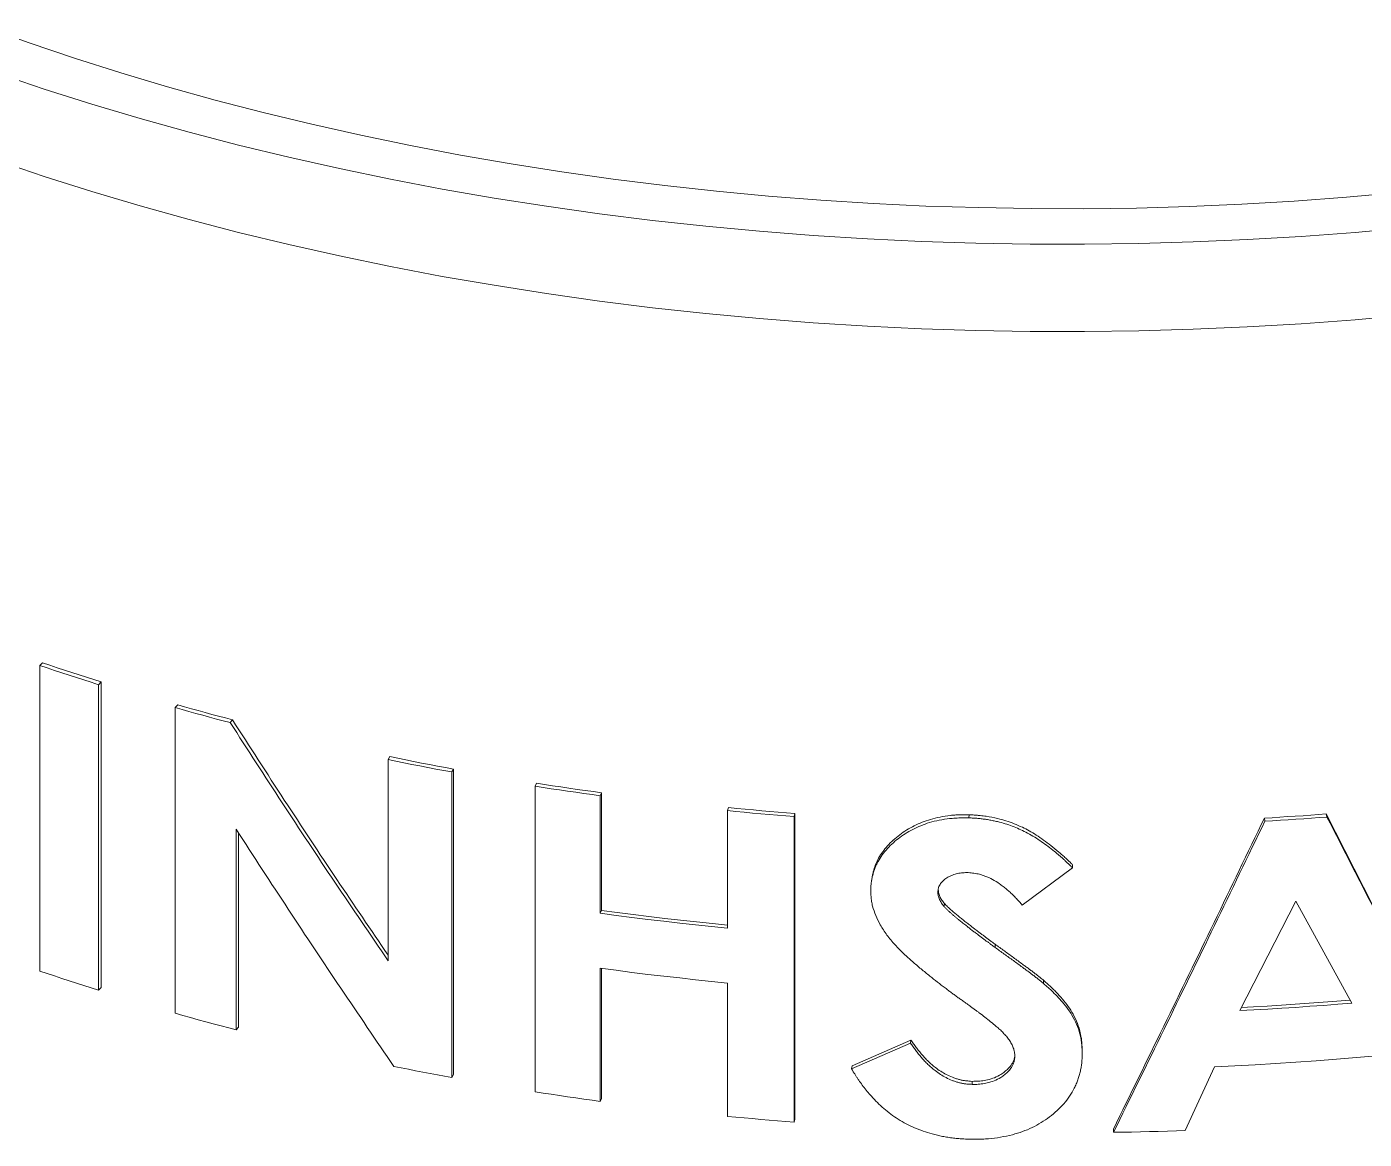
# Model space of a CAD drawing. Header units: millimetres. Extents: x 26816 to 90584, y 11074 to 56542.
# Drawn here: x 40935 to 41935, y 48028 to 48860 of the extents above; entities that cross this region are included whole.
import ezdxf

# ---------------------------------------------------------------- set-up
doc = ezdxf.new("R2010")
doc.units = ezdxf.units.MM
doc.layers.add('MAU_CAM', color=30, linetype='Continuous')
doc.layers.add('MAU_XANH_LUC', color=102, linetype='Continuous')

msp = doc.modelspace()

# ---------------------------------------------------------------- linework, layer by layer
at = {"layer": 'MAU_CAM', "linetype": 'Continuous', "lineweight": 0, "flags": 128}
for points in [[(40903.1, 48860), (40936.6, 48848), (40970.6, 48836.5), (41005.2, 48825.6), (41040.2, 48815.1), (41075.7, 48805.2), (41111.7, 48795.9), (41148, 48787.1), (41184.8, 48778.8), (41221.9, 48771.1), (41259.3, 48764), (41297.1, 48757.4), (41335.1, 48751.4), (41373.4, 48746), (41412, 48741.2), (41450.7, 48737), (41489.6, 48733.3), (41528.7, 48730.3), (41567.9, 48727.8), (41607.2, 48725.9), (41646.6, 48724.7), (41686, 48724), (41725.4, 48723.9), (41764.8, 48724.4), (41804.2, 48725.6), (41843.5, 48727.3), (41882.7, 48729.6), (41921.8, 48732.5), (41960.8, 48736)], [(40912.9, 48825.3), (40948, 48813.4), (40983.6, 48802.1), (41019.7, 48791.4), (41056.3, 48781.2), (41093.3, 48771.5), (41130.8, 48762.4), (41168.7, 48753.9), (41206.9, 48746), (41245.5, 48738.6), (41284.4, 48731.9), (41323.6, 48725.7), (41363.1, 48720.1), (41402.8, 48715.2), (41442.7, 48710.8), (41482.8, 48707), (41523.1, 48703.9), (41563.5, 48701.4), (41604, 48699.4), (41644.6, 48698.1), (41685.2, 48697.4), (41725.9, 48697.4), (41766.5, 48697.9), (41807.1, 48699.1), (41847.6, 48700.8), (41888, 48703.2), (41928.3, 48706.2), (41968.5, 48709.8)], [(40912.9, 48759.9), (40948, 48748.1), (40983.6, 48736.8), (41019.7, 48726), (41056.3, 48715.8), (41093.3, 48706.2), (41130.8, 48697.1), (41168.7, 48688.6), (41206.9, 48680.7), (41245.5, 48673.3), (41284.4, 48666.6), (41323.6, 48660.4), (41363.1, 48654.8), (41402.8, 48649.8), (41442.7, 48645.5), (41482.8, 48641.7), (41523.1, 48638.6), (41563.5, 48636), (41604, 48634.1), (41644.6, 48632.8), (41685.2, 48632.1), (41725.9, 48632), (41766.5, 48632.6), (41807.1, 48633.7), (41847.6, 48635.5), (41888, 48637.9), (41928.3, 48640.9), (41968.5, 48644.5)]]:
    msp.add_lwpolyline(points, dxfattribs=at)
at = {"layer": 'MAU_XANH_LUC', "linetype": 'Continuous', "lineweight": 0}
for p, q in [((40944.7, 48382.3), (40946.8, 48384.3)), ((40944.7, 48153.7), (40944.7, 48382.3)), ((40988.5, 48367.9), (40990.5, 48370)), ((40990.5, 48370), (40990.5, 48141.3)), ((40988.5, 48367.9), (40988.5, 48139.3)), ((41046, 48350.7), (41047.8, 48352.8)), ((41046, 48122.1), (41046, 48350.7)), ((41087.1, 48339.5), (41088.7, 48341.6)), ((41205.1, 48311.9), (41206.4, 48314.1)), ((41205.1, 48161.4), (41205.1, 48311.9)), ((41252.8, 48302.6), (41254, 48304.8)), ((41252.8, 48302.6), (41252.8, 48074)), ((41254, 48304.8), (41254, 48076.2)), ((41315, 48292), (41316, 48294.2)), ((41315, 48063.4), (41315, 48292)), ((41363.8, 48284.8), (41364.7, 48287.1)), ((41363.8, 48284.8), (41363.8, 48196.9)), ((41364.7, 48287.1), (41364.7, 48199.1)), ((41459, 48273.7), (41459.7, 48275.9)), ((41459, 48185.7), (41459, 48273.7)), ((41508.8, 48269.3), (41509.4, 48271.6)), ((41509.4, 48271.6), (41509.4, 48042.9)), ((41639.5, 48268.3), (41639.7, 48270.6)), ((41907.2, 48268.9), (41906.7, 48271.2)), ((41091.6, 48259.7), (41091.6, 48109.7)), ((41508.8, 48269.3), (41508.8, 48040.7)), ((41860.8, 48265.8), (41860.4, 48268.1)), ((41093.3, 48257.1), (41093.3, 48111.8)), ((41717, 48230.9), (41679.3, 48203)), ((41717, 48230.9), (41717, 48233.2)), ((41616.3, 48213), (41616.4, 48214.6)), ((41620.9, 48201.9), (41621.2, 48204.2)), ((41884, 48205.9), (41842.1, 48124.1)), ((41925.7, 48129.7), (41884, 48205.9)), ((41363.8, 48196.9), (41364.7, 48199.1)), ((41659, 48171.4), (41659.1, 48173.7)), ((41363.8, 48155.8), (41363.8, 48056.2)), ((41364.7, 48155.7), (41364.7, 48058.4)), ((40988.5, 48139.3), (40990.5, 48141.3)), ((41459, 48045), (41459, 48144.7)), ((41695.2, 48144.5), (41695.2, 48146.8)), ((41091.6, 48109.7), (41093.3, 48111.8)), ((41551.7, 48080.5), (41595.8, 48099.8)), ((41552.1, 48082.8), (41596.1, 48102.1)), ((41595.8, 48099.8), (41596.1, 48102.1)), ((41724.2, 48092.1), (41724.1, 48094.4)), ((41551.7, 48080.5), (41552.1, 48082.8)), ((41823.1, 48082.1), (41801.3, 48034.4)), ((41252.8, 48074), (41254, 48076.2)), ((41641.8, 48068.9), (41641.9, 48071.2)), ((41363.8, 48056.2), (41364.7, 48058.4)), ((41508.8, 48040.7), (41509.4, 48042.9)), ((41747.6, 48033.1), (41747.5, 48035.4))]:
    msp.add_line(p, q, dxfattribs=at)
at = {"layer": 'MAU_XANH_LUC', "linetype": 'Continuous', "lineweight": 0, "flags": 128}
for points in [[(40988.5, 48367.9), (40983, 48369.7), (40977.5, 48371.4), (40972, 48373.2), (40966.5, 48375), (40961.1, 48376.8), (40955.6, 48378.6), (40950.2, 48380.5), (40944.7, 48382.3)], [(40990.5, 48370), (40985, 48371.7), (40979.5, 48373.5), (40974, 48375.2), (40968.5, 48377), (40963.1, 48378.8), (40957.6, 48380.6), (40952.2, 48382.5), (40946.8, 48384.3)], [(41087.1, 48339.5), (41081.9, 48340.9), (41076.8, 48342.2), (41071.6, 48343.6), (41066.5, 48345), (41061.4, 48346.4), (41056.2, 48347.8), (41051.1, 48349.3), (41046, 48350.7)], [(41088.7, 48341.6), (41083.6, 48343), (41078.4, 48344.3), (41073.3, 48345.7), (41068.2, 48347.1), (41063.1, 48348.5), (41058, 48349.9), (41052.9, 48351.3), (41047.8, 48352.8)], [(41252.8, 48302.6), (41246.8, 48303.7), (41240.8, 48304.8), (41234.9, 48306), (41228.9, 48307.1), (41222.9, 48308.3), (41217, 48309.5), (41211, 48310.7), (41205.1, 48311.9)], [(41254, 48304.8), (41248.1, 48305.9), (41242.1, 48307), (41236.1, 48308.2), (41230.2, 48309.3), (41224.2, 48310.5), (41218.3, 48311.7), (41212.4, 48312.9), (41206.4, 48314.1)], [(41363.8, 48284.8), (41357.7, 48285.7), (41351.5, 48286.5), (41345.4, 48287.4), (41339.3, 48288.3), (41333.2, 48289.2), (41327.1, 48290.1), (41321, 48291), (41315, 48292)], [(41364.7, 48287.1), (41358.6, 48287.9), (41352.5, 48288.8), (41346.4, 48289.6), (41340.3, 48290.5), (41334.2, 48291.4), (41328.1, 48292.3), (41322.1, 48293.3), (41316, 48294.2)], [(41508.8, 48269.3), (41502.6, 48269.8), (41496.3, 48270.3), (41490.1, 48270.8), (41483.9, 48271.4), (41477.7, 48271.9), (41471.4, 48272.5), (41465.2, 48273.1), (41459, 48273.7)], [(41509.4, 48271.6), (41503.1, 48272.1), (41496.9, 48272.6), (41490.7, 48273.1), (41484.5, 48273.6), (41478.3, 48274.2), (41472.1, 48274.8), (41465.9, 48275.3), (41459.7, 48275.9)], [(41906.7, 48271.2), (41900.9, 48270.8), (41895.1, 48270.3), (41889.3, 48269.9), (41883.5, 48269.5), (41877.7, 48269.2), (41871.9, 48268.8), (41866.2, 48268.4), (41860.4, 48268.1)], [(41907.2, 48268.9), (41901.4, 48268.5), (41895.6, 48268), (41889.8, 48267.6), (41884, 48267.2), (41878.2, 48266.9), (41872.4, 48266.5), (41866.6, 48266.1), (41860.8, 48265.8)], [(41567, 48223.6), (41566.9, 48222.5), (41566.7, 48221.3)], [(41459, 48185.7), (41447, 48186.9), (41435.1, 48188.2), (41423.2, 48189.5), (41411.2, 48190.9), (41399.3, 48192.3), (41387.5, 48193.8), (41375.6, 48195.3), (41363.8, 48196.9)], [(41459, 48188.1), (41447.7, 48189.2), (41435.8, 48190.5), (41423.9, 48191.8), (41412, 48193.1), (41400.2, 48194.5), (41388.3, 48196), (41376.5, 48197.5), (41364.7, 48199.1)], [(40988.5, 48139.3), (40983, 48141.1), (40977.5, 48142.8), (40972, 48144.6), (40966.5, 48146.4), (40961.1, 48148.2), (40955.6, 48150), (40950.2, 48151.8), (40944.7, 48153.7)], [(41459, 48144.7), (41447, 48145.9), (41435.1, 48147.1), (41423.2, 48148.5), (41411.2, 48149.8), (41399.3, 48151.2), (41387.5, 48152.7), (41375.6, 48154.3), (41363.8, 48155.8)], [(41925.7, 48129.7), (41915.3, 48128.8), (41904.8, 48128), (41894.4, 48127.3), (41884, 48126.5), (41873.5, 48125.9), (41863, 48125.2), (41852.6, 48124.6), (41842.1, 48124.1)], [(41924.4, 48131.9), (41914.7, 48131.1), (41904.3, 48130.3), (41893.9, 48129.6), (41883.5, 48128.8), (41873.1, 48128.2), (41862.6, 48127.5), (41852.2, 48126.9), (41843.3, 48126.5)], [(41091.6, 48109.7), (41085.9, 48111.2), (41080.2, 48112.7), (41074.4, 48114.2), (41068.7, 48115.8), (41063, 48117.3), (41057.4, 48118.9), (41051.7, 48120.5), (41046, 48122.1)], [(41944.5, 48090.3), (41929.4, 48089), (41914.3, 48087.7), (41899.1, 48086.6), (41883.9, 48085.5), (41868.7, 48084.5), (41853.5, 48083.6), (41838.3, 48082.9), (41823.1, 48082.1)], [(41252.8, 48074), (41247.4, 48075), (41242, 48076), (41236.5, 48077), (41231.1, 48078.1), (41225.7, 48079.1), (41220.3, 48080.2), (41214.9, 48081.3), (41209.5, 48082.4)], [(41363.8, 48056.2), (41357.7, 48057), (41351.5, 48057.9), (41345.4, 48058.8), (41339.3, 48059.7), (41333.2, 48060.6), (41327.1, 48061.5), (41321, 48062.4), (41315, 48063.4)], [(41508.8, 48040.7), (41502.6, 48041.1), (41496.3, 48041.7), (41490.1, 48042.2), (41483.9, 48042.7), (41477.7, 48043.3), (41471.4, 48043.8), (41465.2, 48044.4), (41459, 48045)], [(41801.3, 48034.4), (41794.6, 48034.2), (41787.9, 48034), (41781.1, 48033.8), (41774.4, 48033.6), (41767.7, 48033.4), (41761, 48033.3), (41754.3, 48033.2), (41747.6, 48033.1)]]:
    msp.add_lwpolyline(points, dxfattribs=at)
at = {"layer": 'MAU_XANH_LUC', "linetype": 'Continuous', "lineweight": 0}
for points, knots in [([(41088.7, 48341.6), (41101.6, 48321.6), (41127.4, 48281.5), (41166.2, 48222.8), (41192.3, 48184.5), (41205.1, 48165.6)], [0, 0, 0, 0, 0.337137, 0.674275, 1, 1, 1, 1]), ([(41567, 48223.6), (41567.1, 48223.7), (41567.2, 48224.6), (41567.6, 48226.5), (41568.5, 48229.9), (41569.8, 48233.8), (41572, 48238.4), (41574.9, 48242.9), (41578.5, 48247.4), (41582.8, 48251.7), (41587.6, 48255.7), (41592.9, 48259.3), (41598.5, 48262.5), (41604.5, 48265.1), (41610.9, 48267.3), (41617.9, 48269), (41624.1, 48270), (41628.9, 48270.4), (41631.6, 48270.5), (41633.5, 48270.6), (41634.7, 48270.6), (41636, 48270.6), (41637.7, 48270.6), (41639, 48270.6), (41639.7, 48270.6)], [0, 0, 0, 0, 0.000913, 0.033755, 0.067824, 0.124767, 0.180405, 0.244935, 0.310212, 0.377137, 0.446424, 0.514848, 0.582067, 0.648265, 0.714337, 0.787498, 0.862819, 0.896181, 0.929297, 0.940183, 0.951568, 0.964043, 0.978488, 1, 1, 1, 1]), ([(41639.7, 48270.6), (41640.5, 48270.5), (41641.7, 48270.5), (41643.4, 48270.4), (41644.7, 48270.3), (41645.8, 48270.2), (41646.9, 48270.1), (41649.1, 48269.9), (41653.8, 48269.3), (41660.3, 48268), (41667.2, 48266.1), (41673.4, 48263.9), (41679.2, 48261.4), (41684.7, 48258.6), (41690, 48255.4), (41695.4, 48251.7), (41701, 48247.4), (41705.7, 48243.6), (41709.3, 48240.4), (41711.3, 48238.7), (41712.6, 48237.4), (41713.4, 48236.6), (41714.4, 48235.7), (41715.5, 48234.6), (41716.4, 48233.7), (41717, 48233.2)], [0, 0, 0, 0, 0.0248257, 0.0403872, 0.0540865, 0.0666092, 0.0782792, 0.0894512, 0.139077, 0.2323871, 0.3036871, 0.3745273, 0.448869, 0.5131207, 0.5841095, 0.6611133, 0.7412063, 0.8333025, 0.8742549, 0.9139111, 0.9269335, 0.9405947, 0.9555901, 0.9729571, 1, 1, 1, 1]), ([(41566, 48213.3), (41566.1, 48214.3), (41566.1, 48216.2), (41566.3, 48219.1), (41566.7, 48222), (41567.4, 48224.8), (41568.1, 48227.6), (41569.1, 48230.4), (41570.2, 48233.1), (41571.9, 48236.6), (41574.6, 48240.7), (41578.4, 48245.4), (41582.9, 48249.8), (41587.8, 48253.7), (41593.1, 48257.3), (41598.9, 48260.5), (41605.1, 48263.1), (41611.8, 48265.4), (41619.2, 48267), (41625.2, 48267.8), (41629.5, 48268.1), (41632, 48268.2), (41634.4, 48268.3), (41637, 48268.3), (41638.7, 48268.3), (41639.5, 48268.3)], [0, 0, 0, 0, 0.031217, 0.062431, 0.093645, 0.124861, 0.156963, 0.187298, 0.218445, 0.249743, 0.312181, 0.374634, 0.43711, 0.499602, 0.562108, 0.624626, 0.687158, 0.749702, 0.819694, 0.88991, 0.911961, 0.933916, 0.955084, 0.977541, 1, 1, 1, 1]), ([(41639.5, 48268.3), (41640.6, 48268.2), (41642.8, 48268.1), (41646.1, 48267.9), (41649.4, 48267.5), (41652.7, 48267.1), (41655.9, 48266.5), (41659.2, 48265.8), (41663.2, 48264.9), (41667.9, 48263.5), (41673.2, 48261.6), (41678.4, 48259.4), (41683.6, 48256.9), (41688.7, 48253.8), (41693.8, 48250.5), (41698.7, 48246.9), (41702.5, 48243.9), (41705.4, 48241.5), (41707.4, 48239.8), (41709.4, 48238.1), (41711.3, 48236.3), (41713.2, 48234.5), (41715.1, 48232.7), (41716.4, 48231.5), (41717, 48230.9)], [0, 0, 0, 0, 0.0361706, 0.0719139, 0.1073039, 0.1425547, 0.1784558, 0.2143873, 0.2501847, 0.3127085, 0.3752238, 0.4377341, 0.5002294, 0.5700126, 0.6404203, 0.7098601, 0.7812562, 0.8130819, 0.8441289, 0.8744029, 0.9057846, 0.9371655, 0.9685733, 1, 1, 1, 1]), ([(41638.9, 48227.3), (41638.3, 48227.3), (41636.9, 48227.3), (41634.9, 48227.2), (41632.9, 48227), (41630.3, 48226.6), (41627.2, 48225.6), (41623.7, 48224), (41620.7, 48221.8), (41618.2, 48219.3), (41616.9, 48217), (41616.5, 48215.2), (41616.4, 48214.1), (41616.3, 48213.4), (41616.3, 48213)], [0, 0, 0, 0, 0.062643, 0.12528, 0.187903, 0.250518, 0.375588, 0.500629, 0.62558, 0.750506, 0.875054, 0.91619, 0.957568, 1, 1, 1, 1]), ([(41679.3, 48203), (41678.6, 48203.8), (41677.2, 48205.5), (41675, 48207.9), (41672.7, 48210.3), (41670.3, 48212.6), (41667.7, 48214.8), (41665.1, 48217), (41661.6, 48219.5), (41657.2, 48222.3), (41652.8, 48224.3), (41649.4, 48225.5), (41647.4, 48226.1), (41645.3, 48226.5), (41643.2, 48226.9), (41641.1, 48227.1), (41639.7, 48227.2), (41638.9, 48227.3)], [0, 0, 0, 0, 0.0722413, 0.1433166, 0.2140719, 0.2854808, 0.3573572, 0.4299719, 0.4998476, 0.6248073, 0.7497587, 0.7915991, 0.8338382, 0.8748644, 0.9160952, 0.9574951, 1, 1, 1, 1]), ([(41636.6, 48130.1), (41635.7, 48130.8), (41634, 48132), (41631.5, 48133.8), (41629, 48135.6), (41626.5, 48137.4), (41624.1, 48139.2), (41620.6, 48141.9), (41615.9, 48145.4), (41609.9, 48150.2), (41603.6, 48155.3), (41597.2, 48160.8), (41590.5, 48166.8), (41584.1, 48173.3), (41578, 48180.5), (41573.3, 48187.9), (41569.7, 48195.1), (41567.9, 48200.4), (41567, 48204), (41566.7, 48205.8), (41566.4, 48207.7), (41566.3, 48209.5), (41566.1, 48211.4), (41566.1, 48212.7), (41566, 48213.3)], [0, 0, 0, 0, 0.02758, 0.05307, 0.079634, 0.105976, 0.130712, 0.156756, 0.219409, 0.281205, 0.353149, 0.427217, 0.500313, 0.583716, 0.666921, 0.750227, 0.820223, 0.890333, 0.908422, 0.926598, 0.944402, 0.962858, 0.98143, 1, 1, 1, 1]), ([(41616.3, 48213), (41616.3, 48212.5), (41616.3, 48211.5), (41616.5, 48210.1), (41616.9, 48208.6), (41617.5, 48207.2), (41618.2, 48205.8), (41619, 48204.4), (41619.9, 48203.1), (41620.6, 48202.3), (41620.9, 48201.9)], [0, 0, 0, 0, 0.124977, 0.249924, 0.368868, 0.499857, 0.627854, 0.74987, 0.87492, 1, 1, 1, 1]), ([(41616.5, 48215.3), (41616.5, 48214.8), (41616.6, 48213.8), (41616.8, 48212.4), (41617.2, 48210.9), (41617.7, 48209.5), (41618.4, 48208.1), (41619.2, 48206.7), (41620.1, 48205.5), (41620.8, 48204.6), (41621.2, 48204.2)], [0, 0, 0, 0, 0.12502, 0.250008, 0.368959, 0.499983, 0.627957, 0.749973, 0.874978, 1, 1, 1, 1]), ([(41620.9, 48201.9), (41621.4, 48201.4), (41622.4, 48200.4), (41623.9, 48198.9), (41625.5, 48197.5), (41626.8, 48196.3), (41627.9, 48195.3), (41628.8, 48194.6), (41629.6, 48193.9), (41630.4, 48193.2), (41631.3, 48192.5), (41632.3, 48191.7), (41633.6, 48190.7), (41635, 48189.6), (41636.4, 48188.5), (41637.7, 48187.4), (41639, 48186.4), (41640.3, 48185.4), (41641.9, 48184.1), (41644, 48182.6), (41646.2, 48180.9), (41648.4, 48179.2), (41650.4, 48177.7), (41652.4, 48176.2), (41654.5, 48174.7), (41656.6, 48173.1), (41658.1, 48172), (41659, 48171.4)], [0, 0, 0, 0, 0.044674, 0.087401, 0.131653, 0.175613, 0.19963, 0.222722, 0.244889, 0.265204, 0.287907, 0.312896, 0.347142, 0.386168, 0.422875, 0.455284, 0.490209, 0.523234, 0.559714, 0.612789, 0.681379, 0.732897, 0.779954, 0.834955, 0.885586, 0.934722, 1, 1, 1, 1]), ([(41621.2, 48204.2), (41621.9, 48203.4), (41623.5, 48201.8), (41626, 48199.5), (41628.6, 48197.3), (41631.2, 48195.1), (41633.8, 48193), (41636.5, 48190.8), (41639.2, 48188.7), (41641.7, 48186.8), (41644.1, 48184.9), (41646.4, 48183.2), (41648.6, 48181.5), (41650.6, 48180), (41652.6, 48178.5), (41654.6, 48177), (41656.8, 48175.4), (41658.3, 48174.3), (41659.1, 48173.7)], [0, 0, 0, 0, 0.069531, 0.141609, 0.213374, 0.277012, 0.349929, 0.419038, 0.49057, 0.559691, 0.612765, 0.68135, 0.732876, 0.779945, 0.834948, 0.885577, 0.934711, 1, 1, 1, 1]), ([(41659, 48171.4), (41661.3, 48169.7), (41665.9, 48166.4), (41672.7, 48161.5), (41678, 48157.6), (41681.8, 48154.8), (41684.1, 48153.1), (41686.3, 48151.5), (41688.5, 48149.8), (41690.8, 48148.1), (41693, 48146.3), (41694.4, 48145.1), (41695.2, 48144.5)], [0, 0, 0, 0, 0.18667, 0.373569, 0.560021, 0.623016, 0.689234, 0.748752, 0.807849, 0.87422, 0.937217, 1, 1, 1, 1]), ([(41659.1, 48173.7), (41661.4, 48172), (41666, 48168.7), (41672.8, 48163.8), (41678.1, 48159.9), (41681.9, 48157.1), (41684.2, 48155.4), (41686.4, 48153.8), (41688.6, 48152.1), (41690.8, 48150.4), (41693.1, 48148.6), (41694.5, 48147.4), (41695.2, 48146.8)], [0, 0, 0, 0, 0.18666, 0.373552, 0.560001, 0.622994, 0.689206, 0.74873, 0.807823, 0.874205, 0.937208, 1, 1, 1, 1]), ([(41695.2, 48146.8), (41696, 48146.1), (41697.6, 48144.7), (41699.9, 48142.6), (41702, 48140.6), (41704.2, 48138.5), (41706.2, 48136.3), (41709.2, 48133.1), (41712.8, 48128.7), (41716.7, 48122.8), (41720.1, 48116.2), (41722, 48110.7), (41722.9, 48106.6), (41723.4, 48104.2), (41723.7, 48101.8), (41723.9, 48099.4), (41724.1, 48096.9), (41724.1, 48095.2), (41724.1, 48094.4)], [0, 0, 0, 0, 0.050617, 0.095087, 0.140332, 0.186729, 0.233386, 0.280235, 0.390293, 0.500039, 0.624997, 0.749954, 0.792245, 0.833896, 0.874975, 0.915123, 0.957541, 1, 1, 1, 1]), ([(41695.2, 48144.5), (41695.9, 48143.8), (41697.5, 48142.4), (41699.8, 48140.4), (41702, 48138.3), (41704.1, 48136.2), (41706.2, 48134), (41709.2, 48130.8), (41712.8, 48126.4), (41716.8, 48120.5), (41720.1, 48113.9), (41722, 48108.5), (41722.9, 48104.7), (41723.3, 48102.6), (41723.6, 48100.5), (41723.9, 48098.4), (41724, 48096.3), (41724.1, 48094.2), (41724.2, 48092.8), (41724.2, 48092.1)], [0, 0, 0, 0, 0.047574, 0.095153, 0.140425, 0.186844, 0.233526, 0.280394, 0.39048, 0.50023, 0.625168, 0.750079, 0.786357, 0.822154, 0.857513, 0.892552, 0.928165, 0.963869, 1, 1, 1, 1]), ([(41673.8, 48089.9), (41673.8, 48090.4), (41673.7, 48091.5), (41673.5, 48093.1), (41673.2, 48094.7), (41672.5, 48096.8), (41671.4, 48099.3), (41669.6, 48102.2), (41667.5, 48104.9), (41665.1, 48107.5), (41662.6, 48110), (41659.4, 48112.7), (41655.7, 48115.8), (41651.4, 48119.2), (41648, 48121.8), (41645.4, 48123.8), (41643.6, 48125), (41641.9, 48126.3), (41640.2, 48127.5), (41638.4, 48128.8), (41637.3, 48129.7), (41636.6, 48130.1)], [0, 0, 0, 0, 0.031221, 0.06244, 0.093656, 0.124877, 0.187307, 0.249752, 0.31222, 0.37471, 0.437217, 0.499734, 0.59192, 0.686456, 0.779023, 0.815403, 0.852579, 0.888691, 0.925646, 0.958251, 1, 1, 1, 1]), ([(41595.8, 48099.8), (41596.5, 48098.9), (41597.7, 48097), (41599.7, 48094.3), (41601.8, 48091.6), (41604, 48088.9), (41606.3, 48086.4), (41608.8, 48083.9), (41611.4, 48081.5), (41614.5, 48078.9), (41618.1, 48076.4), (41622.3, 48073.9), (41626.1, 48072.2), (41629.2, 48071), (41631.7, 48070.3), (41634.1, 48069.7), (41636.6, 48069.3), (41639.2, 48069.1), (41640.9, 48069), (41641.8, 48068.9)], [0, 0, 0, 0, 0.062455, 0.124911, 0.18737, 0.249835, 0.312307, 0.374784, 0.437267, 0.499758, 0.583349, 0.666623, 0.749757, 0.791661, 0.8336, 0.87486, 0.916091, 0.957496, 1, 1, 1, 1]), ([(41596.1, 48102.1), (41596.8, 48101.2), (41598, 48099.3), (41600, 48096.6), (41602.1, 48093.9), (41604.3, 48091.2), (41606.6, 48088.6), (41609.1, 48086.1), (41611.7, 48083.7), (41614.7, 48081.2), (41618.3, 48078.7), (41622.5, 48076.2), (41626.3, 48074.5), (41629.5, 48073.3), (41631.9, 48072.6), (41634.3, 48072), (41636.8, 48071.6), (41639.4, 48071.4), (41641.1, 48071.3), (41641.9, 48071.2)], [0, 0, 0, 0, 0.0625118, 0.1250223, 0.1875302, 0.250038, 0.3127802, 0.3759856, 0.4386309, 0.5000595, 0.5836683, 0.6671056, 0.7499917, 0.7918612, 0.8337642, 0.8749921, 0.9161713, 0.9575295, 1, 1, 1, 1]), ([(41724.2, 48092.1), (41724.2, 48091), (41724.1, 48088.8), (41723.9, 48085.4), (41723.5, 48082.1), (41722.8, 48078.9), (41722, 48075.6), (41721, 48072.4), (41719.8, 48069.2), (41717.8, 48065.1), (41714.9, 48060), (41710.6, 48054.4), (41705.5, 48049.2), (41699.8, 48044.5), (41693.5, 48040.2), (41686.8, 48036.5), (41679.6, 48033.5), (41671.7, 48031.1), (41663.2, 48029.3), (41656.4, 48028.4), (41651.8, 48028.1), (41649.5, 48028), (41647.1, 48027.9), (41644.7, 48027.9), (41642.3, 48027.9), (41640.7, 48027.9), (41639.9, 48027.9)], [0, 0, 0, 0, 0.031216, 0.062431, 0.093644, 0.124861, 0.156078, 0.187296, 0.218516, 0.24974, 0.312173, 0.37462, 0.437087, 0.499575, 0.562083, 0.624597, 0.68713, 0.74968, 0.819776, 0.889884, 0.908179, 0.926512, 0.944276, 0.962775, 0.981386, 1, 1, 1, 1]), ([(41641.8, 48068.9), (41642.5, 48068.9), (41644.1, 48068.9), (41646.4, 48069), (41648.7, 48069.2), (41650.9, 48069.5), (41654.2, 48070.2), (41658.5, 48071.5), (41662.8, 48073.7), (41666.2, 48076.1), (41668.8, 48078.4), (41670.8, 48080.7), (41672.2, 48083), (41673, 48084.9), (41673.4, 48086.4), (41673.6, 48087.6), (41673.7, 48088.7), (41673.8, 48089.5), (41673.8, 48089.9)], [0, 0, 0, 0, 0.050921, 0.101856, 0.150335, 0.200149, 0.250395, 0.375416, 0.500351, 0.584079, 0.667904, 0.750264, 0.812707, 0.875115, 0.906335, 0.937556, 0.968777, 1, 1, 1, 1]), ([(41641.9, 48071.2), (41642.7, 48071.2), (41644.3, 48071.2), (41646.6, 48071.3), (41648.8, 48071.5), (41651.1, 48071.8), (41654.4, 48072.5), (41658.7, 48073.8), (41663, 48076), (41666.3, 48078.4), (41668.9, 48080.7), (41670.9, 48083), (41672.3, 48085.3), (41673.1, 48087.2), (41673.5, 48088.7), (41673.7, 48089.7), (41673.7, 48090.3), (41673.7, 48090.5)], [0, 0, 0, 0, 0.053277, 0.106574, 0.157195, 0.209436, 0.26203, 0.392902, 0.523736, 0.611445, 0.699288, 0.785632, 0.85111, 0.91657, 0.949321, 0.982076, 1, 1, 1, 1]), ([(41639.9, 48027.9), (41638.5, 48028), (41635.8, 48028.1), (41631.8, 48028.3), (41627.8, 48028.8), (41623.8, 48029.3), (41619.8, 48030), (41615.8, 48030.9), (41611, 48032.1), (41605.2, 48033.9), (41598.7, 48036.4), (41592.5, 48039.4), (41586.5, 48042.8), (41581, 48046.7), (41575.8, 48050.8), (41570.9, 48055.3), (41566.9, 48059.6), (41563.4, 48063.7), (41560.4, 48067.4), (41558.1, 48070.5), (41556.4, 48073), (41555.2, 48074.9), (41554.1, 48076.7), (41552.9, 48078.5), (41552.1, 48079.8), (41551.7, 48080.5)], [0, 0, 0, 0, 0.036181, 0.07127, 0.106857, 0.143444, 0.179013, 0.214311, 0.250245, 0.312782, 0.375306, 0.437821, 0.500319, 0.562809, 0.625286, 0.687754, 0.750212, 0.797092, 0.84349, 0.889941, 0.911898, 0.93394, 0.955203, 0.975852, 1, 1, 1, 1])]:
    msp.add_open_spline(points, degree=3, knots=knots, dxfattribs=at)
for points in [[(41087.1, 48339.5), (41100, 48319.5), (41125.9, 48279.4), (41165.2, 48220), (41191.8, 48181), (41205.1, 48161.4)], [(41906.7, 48271.2), (41919.1, 48246.8), (41944, 48198), (41981.1, 48125.4), (42005.8, 48077.5), (42018.1, 48053.5)], [(41209.5, 48082.4), (41196.2, 48101.8), (41169.7, 48140.7), (41130.4, 48199.8), (41104.5, 48239.7), (41091.6, 48259.7)], [(41747.5, 48035.4), (41760, 48061), (41785.2, 48112.3), (41822.8, 48189.9), (41847.8, 48242), (41860.4, 48268.1)], [(41747.6, 48033.1), (41760.2, 48058.7), (41785.4, 48110), (41823.1, 48187.6), (41848.2, 48239.7), (41860.8, 48265.8)], [(41907.2, 48268.9), (41919.7, 48244.5), (41944.6, 48195.7), (41981.9, 48123.2), (42006.6, 48075.2), (42018.9, 48051.3)]]:
    msp.add_open_spline(points, degree=3, dxfattribs=at)

doc.saveas('drawing.dxf')
